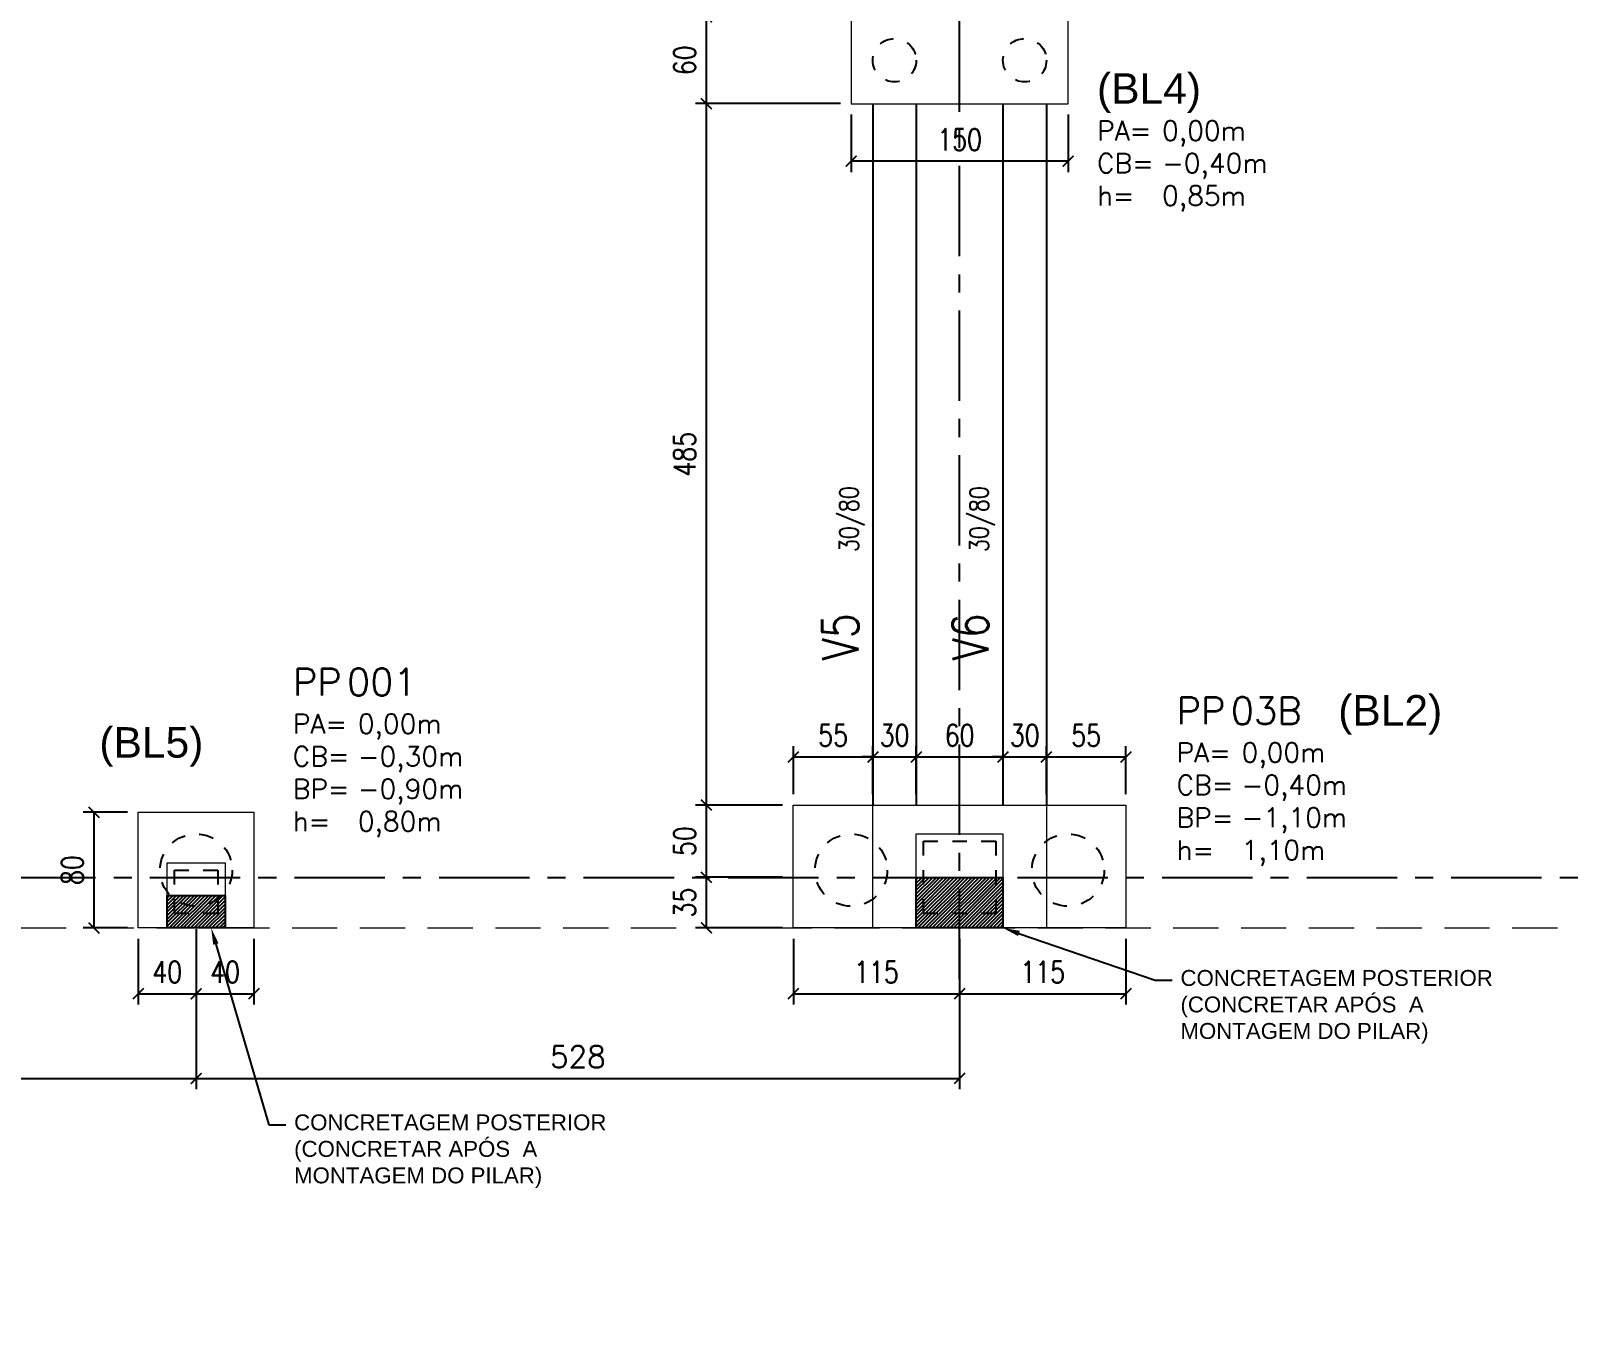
# Model space of a CAD drawing. Header units: millimetres. Extents: x 1792.4 to 1850.9, y 123.2 to 195.3.
# Drawn here: x 1817.6 to 1828.24, y 158.21 to 167.13 of the extents above; entities that cross this region are included whole.
import ezdxf
from ezdxf import colors
from ezdxf.entities.mleader import LeaderData, LeaderLine
from ezdxf.math import Vec2, Vec3

# ---------------------------------------------------------------- set-up
doc = ezdxf.new("R2010")
doc.units = ezdxf.units.MM
doc.header["$LTSCALE"] = 0.5
for name, pattern in [('CENTER', [2, 1.25, -0.25, 0.25, -0.25]), ('Hidden', [0.007144, 0.004763, -0.002381]), ('HIDDEN2', [0.1875, 0.125, -0.0625])]:
    doc.linetypes.add(name, pattern=pattern)
doc.layers.get('0').update_dxf_attribs({"color": 1})
for name, color, linetype in [('11', 3, 'Continuous'), ('227', 2, 'Continuous'), ('8', 3, 'Continuous'), ('concretagem posterior', 10, 'Continuous'), ('COTAS', 1, 'Continuous'), ('Descrição Pilar', 4, 'Continuous'), ('EIXOS', 242, 'CENTER'), ('ESTACAS', 2, 'Continuous'), ('PILAR', 5, 'Continuous'), ('vigas', 3, 'Continuous')]:
    doc.layers.add(name, color=color, linetype=linetype)
doc.layers.add('_Hidden_', color=7, linetype='Hidden', lineweight=9)
doc.layers.add('BLOCOS', color=3, linetype='Continuous', lineweight=9)
doc.styles.add('Arial', font='arial.ttf', dxfattribs={"height": 0.1875})
doc.styles.add('ROMANS', font='romans.shx')
doc.styles.add('ROMANS2', font='romans.shx', dxfattribs={"width": 0.8})
doc.styles.add('SANB', font='sas_____.pfb')
doc.styles.add('SIMPLEX', font='SIMPLEX.shx', dxfattribs={"width": 0.8})
doc.dimstyles.new('75', dxfattribs={"dimtxt": 0.15, "dimasz": 0.075, "dimexe": 0.075, "dimexo": 0.075, "dimgap": 0.075, "dimtad": 1, "dimdec": 1, "dimlfac": 100, "dimrnd": 0.4995, "dimdsep": 46, "dimtxsty": 'ROMANS', "dimblk": 'ARCHTICK', "dimcen": 0.075, "dimclrd": 1, "dimclre": 1, "dimclrt": 2, "dimadec": 0, "dimazin": 0, "dimtfac": 1, "dimtdec": 1, "dimtix": 1, "dimtmove": 0, "dimatfit": 0, "dimldrblk": 'ARCHTICK', "dimfxl": 1, "dimtolj": 1, "dimtzin": 0, "dimarcsym": 0})
doc.dimstyles.new('75e', dxfattribs={"dimtxt": 0.15, "dimasz": 0.075, "dimexe": 0.075, "dimexo": 0.075, "dimgap": 0.075, "dimtad": 1, "dimdec": 1, "dimlfac": 100, "dimrnd": 0.5, "dimdsep": 46, "dimtxsty": 'ROMANS2', "dimblk": 'ARCHTICK', "dimcen": 0.075, "dimclrd": 1, "dimclre": 1, "dimclrt": 2, "dimadec": 0, "dimazin": 0, "dimtfac": 1, "dimtdec": 1, "dimtix": 1, "dimtmove": 0, "dimatfit": 0, "dimldrblk": 'ARCHTICK', "dimfxl": 1, "dimtolj": 1, "dimtzin": 0, "dimarcsym": 0})

# ---------------------------------------------------------------- blocks, each defined once
blk = doc.blocks.new('_ArchTick')
at = {"color": 0, "linetype": 'ByBlock', "const_width": 0.15}
blk.add_lwpolyline([(-0.5, -0.5), (0.5, 0.5)], dxfattribs=at)
blk = doc.blocks.new('*D59')
at = {"layer": 'COTAS', "color": 1, "lineweight": -2, "transparency": 16777216}
for p, q in [((1818.748, 160.918), (1818.748, 159.81)), ((1813.708, 160.496), (1813.708, 159.81)), ((1813.708, 159.885), (1818.748, 159.885))]:
    blk.add_line(p, q, dxfattribs=at)
at = {"layer": 'DEFPOINTS', "color": 0, "transparency": 16777216}
for p in [(1818.748, 160.993), (1813.708, 160.571), (1818.748, 159.885)]:
    blk.add_point(p, dxfattribs=at)
at = {"layer": 'COTAS', "color": 1, "lineweight": -2, "transparency": 16777216, "xscale": 0.075, "yscale": 0.075, "zscale": 0.075, "rotation": 180}
blk.add_blockref('_ArchTick', (1813.708, 159.885), dxfattribs=at)
at = {"layer": 'COTAS', "color": 1, "lineweight": -2, "transparency": 16777216, "xscale": 0.075, "yscale": 0.075, "zscale": 0.075}
blk.add_blockref('_ArchTick', (1818.748, 159.885), dxfattribs=at)
at = {"layer": 'COTAS', "color": 2, "transparency": 16777216, "insert": (1816.228, 160.035), "char_height": 0.15, "width": 1.36261, "attachment_point": 5, "style": 'ROMANS'}
blk.add_mtext('\\A1;504', dxfattribs=at)
blk = doc.blocks.new('*D60')
at = {"layer": 'COTAS', "color": 1, "lineweight": -2, "transparency": 16777216}
for p, q in [((1818.748, 160.918), (1818.748, 159.81)), ((1824.028, 160.496), (1824.028, 159.81)), ((1818.748, 159.885), (1824.028, 159.885))]:
    blk.add_line(p, q, dxfattribs=at)
at = {"layer": 'DEFPOINTS', "color": 0, "transparency": 16777216}
for p in [(1818.748, 160.993), (1824.028, 160.571), (1824.028, 159.885)]:
    blk.add_point(p, dxfattribs=at)
at = {"layer": 'COTAS', "color": 1, "lineweight": -2, "transparency": 16777216, "xscale": 0.075, "yscale": 0.075, "zscale": 0.075, "rotation": 180}
blk.add_blockref('_ArchTick', (1818.748, 159.885), dxfattribs=at)
at = {"layer": 'COTAS', "color": 1, "lineweight": -2, "transparency": 16777216, "xscale": 0.075, "yscale": 0.075, "zscale": 0.075}
blk.add_blockref('_ArchTick', (1824.028, 159.885), dxfattribs=at)
at = {"layer": 'COTAS', "color": 2, "transparency": 16777216, "insert": (1821.388, 160.035), "char_height": 0.15, "width": 1.81682, "attachment_point": 5, "style": 'ROMANS'}
blk.add_mtext('\\A1;528', dxfattribs=at)
blk = doc.blocks.new('*D145')
at = {"layer": 'COTAS', "color": 1, "lineweight": -2, "transparency": 16777216}
for p, q in [((1822.803, 161.276), (1822.202, 161.276)), ((1822.277, 160.926), (1822.277, 161.276)), ((1822.803, 160.926), (1822.202, 160.926))]:
    blk.add_line(p, q, dxfattribs=at)
at = {"layer": 'DEFPOINTS', "color": 0, "transparency": 16777216}
for p in [(1822.277, 161.276), (1822.878, 161.276), (1822.878, 160.926)]:
    blk.add_point(p, dxfattribs=at)
at = {"layer": 'COTAS', "color": 1, "lineweight": -2, "transparency": 16777216, "xscale": 0.075, "yscale": 0.075, "zscale": 0.075}
for p, rotation in [((1822.277, 161.276), 90), ((1822.277, 160.926), 270)]:
    blk.add_blockref('_ArchTick', p, dxfattribs=dict(at, rotation=rotation))
at = {"layer": 'COTAS', "color": 2, "transparency": 16777216, "insert": (1822.127, 161.101), "char_height": 0.15, "attachment_point": 5, "rotation": 90, "style": 'ROMANS2'}
blk.add_mtext('\\A1;35', dxfattribs=at)
blk = doc.blocks.new('*D146')
at = {"layer": 'COTAS', "color": 1, "lineweight": -2, "transparency": 16777216}
for p, q in [((1822.803, 161.776), (1822.202, 161.776)), ((1822.277, 161.276), (1822.277, 161.776)), ((1822.803, 161.276), (1822.202, 161.276))]:
    blk.add_line(p, q, dxfattribs=at)
at = {"layer": 'DEFPOINTS', "color": 0, "transparency": 16777216}
for p in [(1822.277, 161.776), (1822.878, 161.776), (1822.878, 161.276)]:
    blk.add_point(p, dxfattribs=at)
at = {"layer": 'COTAS', "color": 1, "lineweight": -2, "transparency": 16777216, "xscale": 0.075, "yscale": 0.075, "zscale": 0.075}
for p, rotation in [((1822.277, 161.776), 90), ((1822.277, 161.276), 270)]:
    blk.add_blockref('_ArchTick', p, dxfattribs=dict(at, rotation=rotation))
at = {"layer": 'COTAS', "color": 2, "transparency": 16777216, "insert": (1822.127, 161.526), "char_height": 0.15, "attachment_point": 5, "rotation": 90, "style": 'ROMANS2'}
blk.add_mtext('\\A1;50', dxfattribs=at)
blk = doc.blocks.new('*D147')
at = {"layer": 'COTAS', "color": 1, "lineweight": -2, "transparency": 16777216}
for p, q in [((1823.203, 166.626), (1822.202, 166.626)), ((1822.277, 161.776), (1822.277, 166.626)), ((1822.803, 161.776), (1822.202, 161.776))]:
    blk.add_line(p, q, dxfattribs=at)
at = {"layer": 'DEFPOINTS', "color": 0, "transparency": 16777216}
for p in [(1822.277, 166.626), (1823.278, 166.626), (1822.878, 161.776)]:
    blk.add_point(p, dxfattribs=at)
at = {"layer": 'COTAS', "color": 1, "lineweight": -2, "transparency": 16777216, "xscale": 0.075, "yscale": 0.075, "zscale": 0.075}
for p, rotation in [((1822.277, 166.626), 90), ((1822.277, 161.776), 270)]:
    blk.add_blockref('_ArchTick', p, dxfattribs=dict(at, rotation=rotation))
at = {"layer": 'COTAS', "color": 2, "transparency": 16777216, "insert": (1822.127, 164.201), "char_height": 0.15, "attachment_point": 5, "rotation": 90, "style": 'ROMANS2'}
blk.add_mtext('\\A1;485', dxfattribs=at)
blk = doc.blocks.new('*D148')
at = {"layer": 'COTAS', "color": 1, "lineweight": -2, "transparency": 16777216}
for p, q in [((1823.203, 167.226), (1822.202, 167.226)), ((1822.277, 166.626), (1822.277, 167.226)), ((1823.203, 166.626), (1822.202, 166.626))]:
    blk.add_line(p, q, dxfattribs=at)
at = {"layer": 'DEFPOINTS', "color": 0, "transparency": 16777216}
for p in [(1822.277, 167.226), (1823.278, 167.226), (1823.278, 166.626)]:
    blk.add_point(p, dxfattribs=at)
at = {"layer": 'COTAS', "color": 1, "lineweight": -2, "transparency": 16777216, "xscale": 0.075, "yscale": 0.075, "zscale": 0.075}
for p, rotation in [((1822.277, 167.226), 90), ((1822.277, 166.626), 270)]:
    blk.add_blockref('_ArchTick', p, dxfattribs=dict(at, rotation=rotation))
at = {"layer": 'COTAS', "color": 2, "transparency": 16777216, "insert": (1822.127, 166.926), "char_height": 0.15, "attachment_point": 5, "rotation": 90, "style": 'ROMANS2'}
blk.add_mtext('\\A1;60', dxfattribs=at)
blk = doc.blocks.new('*D157')
at = {"layer": 'COTAS', "color": 1, "lineweight": -2, "transparency": 16777216}
for p, q in [((1822.878, 160.851), (1822.878, 160.396)), ((1824.028, 160.851), (1824.028, 160.396)), ((1822.878, 160.471), (1824.028, 160.471))]:
    blk.add_line(p, q, dxfattribs=at)
at = {"layer": 'DEFPOINTS', "color": 0, "transparency": 16777216}
for p in [(1822.878, 160.926), (1824.028, 160.926), (1824.028, 160.471)]:
    blk.add_point(p, dxfattribs=at)
at = {"layer": 'COTAS', "color": 1, "lineweight": -2, "transparency": 16777216, "xscale": 0.075, "yscale": 0.075, "zscale": 0.075, "rotation": 180}
blk.add_blockref('_ArchTick', (1822.878, 160.471), dxfattribs=at)
at = {"layer": 'COTAS', "color": 1, "lineweight": -2, "transparency": 16777216, "xscale": 0.075, "yscale": 0.075, "zscale": 0.075}
blk.add_blockref('_ArchTick', (1824.028, 160.471), dxfattribs=at)
at = {"layer": 'COTAS', "color": 2, "transparency": 16777216, "insert": (1823.453, 160.621), "char_height": 0.15, "attachment_point": 5, "style": 'ROMANS2'}
blk.add_mtext('\\A1;115', dxfattribs=at)
blk = doc.blocks.new('*D158')
at = {"layer": 'COTAS', "color": 1, "lineweight": -2, "transparency": 16777216}
for p, q in [((1824.028, 160.851), (1824.028, 160.396)), ((1825.178, 160.851), (1825.178, 160.396)), ((1824.028, 160.471), (1825.178, 160.471))]:
    blk.add_line(p, q, dxfattribs=at)
at = {"layer": 'DEFPOINTS', "color": 0, "transparency": 16777216}
for p in [(1824.028, 160.926), (1825.178, 160.926), (1825.178, 160.471)]:
    blk.add_point(p, dxfattribs=at)
at = {"layer": 'COTAS', "color": 1, "lineweight": -2, "transparency": 16777216, "xscale": 0.075, "yscale": 0.075, "zscale": 0.075, "rotation": 180}
blk.add_blockref('_ArchTick', (1824.028, 160.471), dxfattribs=at)
at = {"layer": 'COTAS', "color": 1, "lineweight": -2, "transparency": 16777216, "xscale": 0.075, "yscale": 0.075, "zscale": 0.075}
blk.add_blockref('_ArchTick', (1825.178, 160.471), dxfattribs=at)
at = {"layer": 'COTAS', "color": 2, "transparency": 16777216, "insert": (1824.603, 160.621), "char_height": 0.15, "attachment_point": 5, "style": 'ROMANS2'}
blk.add_mtext('\\A1;115', dxfattribs=at)
blk = doc.blocks.new('*D159')
at = {"layer": 'COTAS', "color": 1, "lineweight": -2, "transparency": 16777216}
for p, q in [((1822.878, 161.851), (1822.878, 162.183)), ((1823.428, 161.851), (1823.428, 162.183)), ((1822.878, 162.108), (1823.428, 162.108))]:
    blk.add_line(p, q, dxfattribs=at)
at = {"layer": 'DEFPOINTS', "color": 0, "transparency": 16777216}
for p in [(1823.428, 162.108), (1822.878, 161.776), (1823.428, 161.776)]:
    blk.add_point(p, dxfattribs=at)
at = {"layer": 'COTAS', "color": 1, "lineweight": -2, "transparency": 16777216, "xscale": 0.075, "yscale": 0.075, "zscale": 0.075, "rotation": 180}
blk.add_blockref('_ArchTick', (1822.878, 162.108), dxfattribs=at)
at = {"layer": 'COTAS', "color": 1, "lineweight": -2, "transparency": 16777216, "xscale": 0.075, "yscale": 0.075, "zscale": 0.075}
blk.add_blockref('_ArchTick', (1823.428, 162.108), dxfattribs=at)
at = {"layer": 'COTAS', "color": 2, "transparency": 16777216, "insert": (1823.153, 162.258), "char_height": 0.15, "attachment_point": 5, "style": 'ROMANS2'}
blk.add_mtext('\\A1;55', dxfattribs=at)
blk = doc.blocks.new('*D160')
at = {"layer": 'COTAS', "color": 1, "lineweight": -2, "transparency": 16777216}
for p, q in [((1823.428, 161.851), (1823.428, 162.183)), ((1823.728, 161.851), (1823.728, 162.183)), ((1823.428, 162.108), (1823.353, 162.108)), ((1823.428, 162.108), (1823.728, 162.108)), ((1823.728, 162.108), (1823.803, 162.108))]:
    blk.add_line(p, q, dxfattribs=at)
at = {"layer": 'DEFPOINTS', "color": 0, "transparency": 16777216}
for p in [(1823.728, 162.108), (1823.428, 161.776), (1823.728, 161.776)]:
    blk.add_point(p, dxfattribs=at)
at = {"layer": 'COTAS', "color": 1, "lineweight": -2, "transparency": 16777216, "xscale": 0.075, "yscale": 0.075, "zscale": 0.075}
blk.add_blockref('_ArchTick', (1823.428, 162.108), dxfattribs=at)
at = {"layer": 'COTAS', "color": 1, "lineweight": -2, "transparency": 16777216, "xscale": 0.075, "yscale": 0.075, "zscale": 0.075, "rotation": 180}
blk.add_blockref('_ArchTick', (1823.728, 162.108), dxfattribs=at)
at = {"layer": 'COTAS', "color": 2, "transparency": 16777216, "insert": (1823.578, 162.258), "char_height": 0.15, "attachment_point": 5, "style": 'ROMANS2'}
blk.add_mtext('\\A1;30', dxfattribs=at)
blk = doc.blocks.new('*D161')
at = {"layer": 'COTAS', "color": 1, "lineweight": -2, "transparency": 16777216}
for p, q in [((1823.728, 161.851), (1823.728, 162.183)), ((1824.328, 161.851), (1824.328, 162.183)), ((1823.728, 162.108), (1824.328, 162.108))]:
    blk.add_line(p, q, dxfattribs=at)
at = {"layer": 'DEFPOINTS', "color": 0, "transparency": 16777216}
for p in [(1824.328, 162.108), (1823.728, 161.776), (1824.328, 161.776)]:
    blk.add_point(p, dxfattribs=at)
at = {"layer": 'COTAS', "color": 1, "lineweight": -2, "transparency": 16777216, "xscale": 0.075, "yscale": 0.075, "zscale": 0.075, "rotation": 180}
blk.add_blockref('_ArchTick', (1823.728, 162.108), dxfattribs=at)
at = {"layer": 'COTAS', "color": 1, "lineweight": -2, "transparency": 16777216, "xscale": 0.075, "yscale": 0.075, "zscale": 0.075}
blk.add_blockref('_ArchTick', (1824.328, 162.108), dxfattribs=at)
at = {"layer": 'COTAS', "color": 2, "transparency": 16777216, "insert": (1824.028, 162.258), "char_height": 0.15, "attachment_point": 5, "style": 'ROMANS2'}
blk.add_mtext('\\A1;60', dxfattribs=at)
blk = doc.blocks.new('*D162')
at = {"layer": 'COTAS', "color": 1, "lineweight": -2, "transparency": 16777216}
for p, q in [((1824.328, 161.851), (1824.328, 162.183)), ((1824.628, 161.851), (1824.628, 162.183)), ((1824.328, 162.108), (1824.253, 162.108)), ((1824.328, 162.108), (1824.628, 162.108)), ((1824.628, 162.108), (1824.703, 162.108))]:
    blk.add_line(p, q, dxfattribs=at)
at = {"layer": 'DEFPOINTS', "color": 0, "transparency": 16777216}
for p in [(1824.628, 162.108), (1824.328, 161.776), (1824.628, 161.776)]:
    blk.add_point(p, dxfattribs=at)
at = {"layer": 'COTAS', "color": 1, "lineweight": -2, "transparency": 16777216, "xscale": 0.075, "yscale": 0.075, "zscale": 0.075}
blk.add_blockref('_ArchTick', (1824.328, 162.108), dxfattribs=at)
at = {"layer": 'COTAS', "color": 1, "lineweight": -2, "transparency": 16777216, "xscale": 0.075, "yscale": 0.075, "zscale": 0.075, "rotation": 180}
blk.add_blockref('_ArchTick', (1824.628, 162.108), dxfattribs=at)
at = {"layer": 'COTAS', "color": 2, "transparency": 16777216, "insert": (1824.478, 162.258), "char_height": 0.15, "attachment_point": 5, "style": 'ROMANS2'}
blk.add_mtext('\\A1;30', dxfattribs=at)
blk = doc.blocks.new('*D163')
at = {"layer": 'COTAS', "color": 1, "lineweight": -2, "transparency": 16777216}
for p, q in [((1824.628, 161.851), (1824.628, 162.183)), ((1825.178, 161.851), (1825.178, 162.183)), ((1824.628, 162.108), (1825.178, 162.108))]:
    blk.add_line(p, q, dxfattribs=at)
at = {"layer": 'DEFPOINTS', "color": 0, "transparency": 16777216}
for p in [(1825.178, 162.108), (1824.628, 161.776), (1825.178, 161.776)]:
    blk.add_point(p, dxfattribs=at)
at = {"layer": 'COTAS', "color": 1, "lineweight": -2, "transparency": 16777216, "xscale": 0.075, "yscale": 0.075, "zscale": 0.075, "rotation": 180}
blk.add_blockref('_ArchTick', (1824.628, 162.108), dxfattribs=at)
at = {"layer": 'COTAS', "color": 1, "lineweight": -2, "transparency": 16777216, "xscale": 0.075, "yscale": 0.075, "zscale": 0.075}
blk.add_blockref('_ArchTick', (1825.178, 162.108), dxfattribs=at)
at = {"layer": 'COTAS', "color": 2, "transparency": 16777216, "insert": (1824.903, 162.258), "char_height": 0.15, "attachment_point": 5, "style": 'ROMANS2'}
blk.add_mtext('\\A1;55', dxfattribs=at)
blk = doc.blocks.new('*D231')
at = {"layer": 'COTAS', "color": 1, "lineweight": -2, "transparency": 16777216}
for p, q in [((1823.278, 166.551), (1823.278, 166.153)), ((1824.778, 166.551), (1824.778, 166.153)), ((1824.778, 166.228), (1823.278, 166.228))]:
    blk.add_line(p, q, dxfattribs=at)
at = {"layer": 'DEFPOINTS', "color": 0, "transparency": 16777216}
for p in [(1823.278, 166.626), (1824.778, 166.626), (1823.278, 166.228)]:
    blk.add_point(p, dxfattribs=at)
at = {"layer": 'COTAS', "color": 1, "lineweight": -2, "transparency": 16777216, "xscale": 0.075, "yscale": 0.075, "zscale": 0.075, "rotation": 180}
blk.add_blockref('_ArchTick', (1823.278, 166.228), dxfattribs=at)
at = {"layer": 'COTAS', "color": 1, "lineweight": -2, "transparency": 16777216, "xscale": 0.075, "yscale": 0.075, "zscale": 0.075}
blk.add_blockref('_ArchTick', (1824.778, 166.228), dxfattribs=at)
at = {"layer": 'COTAS', "color": 2, "transparency": 16777216, "insert": (1824.028, 166.378), "char_height": 0.15, "attachment_point": 5, "style": 'ROMANS2'}
blk.add_mtext('\\A1;150', dxfattribs=at)
blk = doc.blocks.new('*D233')
at = {"layer": 'COTAS', "color": 1, "lineweight": -2, "transparency": 16777216}
for p, q in [((1818.273, 161.726), (1817.967, 161.726)), ((1818.042, 160.926), (1818.042, 161.726)), ((1818.273, 160.926), (1817.967, 160.926))]:
    blk.add_line(p, q, dxfattribs=at)
at = {"layer": 'DEFPOINTS', "color": 0, "transparency": 16777216}
for p in [(1818.042, 161.726), (1818.348, 161.726), (1818.348, 160.926)]:
    blk.add_point(p, dxfattribs=at)
at = {"layer": 'COTAS', "color": 1, "lineweight": -2, "transparency": 16777216, "xscale": 0.075, "yscale": 0.075, "zscale": 0.075}
for p, rotation in [((1818.042, 161.726), 90), ((1818.042, 160.926), 270)]:
    blk.add_blockref('_ArchTick', p, dxfattribs=dict(at, rotation=rotation))
at = {"layer": 'COTAS', "color": 2, "transparency": 16777216, "insert": (1817.892, 161.326), "char_height": 0.15, "attachment_point": 5, "rotation": 90, "style": 'ROMANS2'}
blk.add_mtext('\\A1;80', dxfattribs=at)
blk = doc.blocks.new('*D234')
at = {"layer": 'COTAS', "color": 1, "lineweight": -2, "transparency": 16777216}
for p, q in [((1818.348, 160.851), (1818.348, 160.396)), ((1818.748, 160.851), (1818.748, 160.396)), ((1818.348, 160.471), (1818.748, 160.471))]:
    blk.add_line(p, q, dxfattribs=at)
at = {"layer": 'DEFPOINTS', "color": 0, "transparency": 16777216}
for p in [(1818.348, 160.926), (1818.748, 160.926), (1818.748, 160.471)]:
    blk.add_point(p, dxfattribs=at)
at = {"layer": 'COTAS', "color": 1, "lineweight": -2, "transparency": 16777216, "xscale": 0.075, "yscale": 0.075, "zscale": 0.075, "rotation": 180}
blk.add_blockref('_ArchTick', (1818.348, 160.471), dxfattribs=at)
at = {"layer": 'COTAS', "color": 1, "lineweight": -2, "transparency": 16777216, "xscale": 0.075, "yscale": 0.075, "zscale": 0.075}
blk.add_blockref('_ArchTick', (1818.748, 160.471), dxfattribs=at)
at = {"layer": 'COTAS', "color": 2, "transparency": 16777216, "insert": (1818.548, 160.621), "char_height": 0.15, "attachment_point": 5, "style": 'ROMANS2'}
blk.add_mtext('\\A1;40', dxfattribs=at)
blk = doc.blocks.new('*D235')
at = {"layer": 'COTAS', "color": 1, "lineweight": -2, "transparency": 16777216}
for p, q in [((1818.748, 160.851), (1818.748, 160.396)), ((1819.148, 160.851), (1819.148, 160.396)), ((1818.748, 160.471), (1819.148, 160.471))]:
    blk.add_line(p, q, dxfattribs=at)
at = {"layer": 'DEFPOINTS', "color": 0, "transparency": 16777216}
for p in [(1818.748, 160.926), (1819.148, 160.926), (1819.148, 160.471)]:
    blk.add_point(p, dxfattribs=at)
at = {"layer": 'COTAS', "color": 1, "lineweight": -2, "transparency": 16777216, "xscale": 0.075, "yscale": 0.075, "zscale": 0.075, "rotation": 180}
blk.add_blockref('_ArchTick', (1818.748, 160.471), dxfattribs=at)
at = {"layer": 'COTAS', "color": 1, "lineweight": -2, "transparency": 16777216, "xscale": 0.075, "yscale": 0.075, "zscale": 0.075}
blk.add_blockref('_ArchTick', (1819.148, 160.471), dxfattribs=at)
at = {"layer": 'COTAS', "color": 2, "transparency": 16777216, "insert": (1818.948, 160.621), "char_height": 0.15, "attachment_point": 5, "style": 'ROMANS2'}
blk.add_mtext('\\A1;40', dxfattribs=at)

msp = doc.modelspace()

# ---------------------------------------------------------------- hatches: boundary and pattern name
at = {"layer": 'concretagem posterior', "linetype": 'Continuous', "ltscale": 0.5}
h = msp.add_hatch(dxfattribs=at)
h.set_pattern_fill('ANSI31', color=10, scale=0.0055)
h.set_pattern_definition([(45, (139.559941, -190.253245), (-0.01234785217, 0.01234785217), [])])
h.paths.add_polyline_path([(1823.7277, 161.2758), (1823.7277, 160.9258), (1824.3277, 160.9258), (1824.3277, 161.2758)])
h = msp.add_hatch(dxfattribs=at)
h.set_pattern_fill('ANSI31', color=10, scale=0.0055)
h.set_pattern_definition([(45, (134.379941, -190.378245), (-0.01234785217, 0.01234785217), [])])
h.paths.add_polyline_path([(1818.9477, 160.9258), (1818.9477, 161.1508), (1818.5477, 161.1508), (1818.5477, 160.9258)])

# ---------------------------------------------------------------- linework, layer by layer
at = {"layer": '_Hidden_', "color": 150, "linetype": 'HIDDEN2', "ltscale": 5, "true_color": 0x0080ff}
msp.add_line((1802.0677, 160.9258), (1844.9877, 160.9258), dxfattribs=at)
at = {"layer": 'BLOCOS'}
for points in [[(1823.2777, 166.6258), (1824.7777, 166.6258), (1824.7777, 167.2258), (1823.2777, 167.2258)], [(1818.3477, 161.7258), (1819.1477, 161.7258), (1819.1477, 160.9258), (1818.3477, 160.9258)], [(1822.8777, 161.7758), (1825.1777, 161.7758), (1825.1777, 160.9258), (1822.8777, 160.9258)], [(1818.5477, 161.3758), (1818.9477, 161.3758), (1818.9477, 160.9258), (1818.5477, 160.9258)]]:
    msp.add_lwpolyline(points, close=True, dxfattribs=at)
at = {"layer": 'BLOCOS', "color": 4}
for points in [[(1823.4277, 161.7758), (1824.6277, 161.7758), (1824.6277, 160.9258), (1823.4277, 160.9258)], [(1823.7277, 161.5758), (1824.3277, 161.5758), (1824.3277, 160.9258), (1823.7277, 160.9258)]]:
    msp.add_lwpolyline(points, close=True, dxfattribs=at)
at = {"layer": 'concretagem posterior', "color": 10, "linetype": 'Continuous', "ltscale": 0.5}
for points in [[(1823.7277, 161.2758), (1824.3277, 161.2758), (1824.3277, 160.9258), (1823.7277, 160.9258)], [(1818.5477, 161.1508), (1818.9477, 161.1508), (1818.9477, 160.9258), (1818.5477, 160.9258)]]:
    msp.add_lwpolyline(points, close=True, dxfattribs=at)
at = {"layer": 'EIXOS'}
for p, q in [((1824.0277, 160.5705), (1824.0277, 173.3258)), ((1802.4277, 161.2758), (1846.1677, 161.2758))]:
    msp.add_line(p, q, dxfattribs=at)
at = {"layer": 'ESTACAS', "color": 1, "linetype": 'HIDDEN2'}
for centre, radius in [((1823.5777, 166.9258), 0.15), ((1824.4777, 166.9258), 0.15), ((1818.7477, 161.3258), 0.25), ((1823.2777, 161.3258), 0.25), ((1824.7777, 161.3258), 0.25)]:
    msp.add_circle(centre, radius, dxfattribs=at)
at = {"layer": 'PILAR', "color": 2, "linetype": 'HIDDEN2'}
for points in [[(1823.7777, 161.5258), (1824.2777, 161.5258), (1824.2777, 161.0258), (1823.7777, 161.0258)], [(1818.5977, 161.3258), (1818.8977, 161.3258), (1818.8977, 161.0258), (1818.5977, 161.0258)]]:
    msp.add_lwpolyline(points, close=True, dxfattribs=at)
at = {"layer": 'vigas'}
for p, q in [((1823.4277, 166.6258), (1823.4277, 161.7758)), ((1823.7277, 166.6258), (1823.7277, 161.7758)), ((1824.3277, 166.6258), (1824.3277, 161.7758)), ((1824.6277, 166.6258), (1824.6277, 161.7758))]:
    msp.add_line(p, q, dxfattribs=at)

# ---------------------------------------------------------------- texts
at = {"layer": '11', "color": 2, "linetype": 'Continuous', "style": 'SIMPLEX', "width": 0.8}
for p in [(1823.3277, 163.5258), (1824.2277, 163.5258)]:
    msp.add_text('30/80', height=0.13, rotation=90, dxfattribs=at).set_placement(p)
at = {"layer": '227', "color": 6, "style": 'SANB'}
for s, p in [('(BL4)', (1824.9777, 166.6258)), ('(BL2)', (1826.6458, 162.3254)), ('(BL5)', (1818.0788, 162.1037))]:
    msp.add_text(s, height=0.2106, dxfattribs=at).set_placement(p)
at = {"layer": '8', "linetype": 'Continuous', "style": 'SIMPLEX', "width": 0.8}
for s, p in [('V5', (1823.3277, 162.7758)), ('V6', (1824.2277, 162.7758))]:
    msp.add_text(s, height=0.25, rotation=90, dxfattribs=at).set_placement(p)
at = {"layer": 'Descrição Pilar', "color": 2, "style": 'ROMANS'}
for s, p in [('PA=', (1824.9777, 166.372)), ('0,00m', (1825.4277, 166.372)), ('CB=', (1824.9777, 166.147)), ('-0,40m', (1825.4277, 166.147)), ('h=', (1824.9777, 165.922)), ('0,85m', (1825.4277, 165.922)), ('PA=', (1819.4161, 162.27)), ('0,00m', (1819.8661, 162.27)), ('CB=', (1819.4161, 162.045)), ('-0,30m', (1819.8661, 162.045)), ('PA=', (1825.5277, 162.0716)), ('0,00m', (1825.9777, 162.0716)), ('BP=', (1819.4161, 161.82)), ('-0,90m', (1819.8661, 161.82)), ('CB=', (1825.5277, 161.8466)), ('-0,40m', (1825.9777, 161.8466)), ('h=', (1819.4161, 161.595)), ('0,80m', (1819.8661, 161.595)), ('BP=', (1825.5277, 161.6216)), ('-1,10m', (1825.9777, 161.6216)), ('h=', (1825.5277, 161.3966)), ('1,10m', (1825.9777, 161.3966))]:
    msp.add_text(s, height=0.135, dxfattribs=at).set_placement(p)
at = {"layer": 'Descrição Pilar', "style": 'ROMANS'}
for s, p in [('PP', (1819.4161, 162.5325)), ('001', (1819.7911, 162.5325)), ('PP', (1825.5277, 162.3341)), ('03B', (1825.9027, 162.3341))]:
    msp.add_text(s, height=0.1875, dxfattribs=at).set_placement(p)

# ---------------------------------------------------------------- dimensions: what is measured, and where the dimension line sits
at = {"layer": 'COTAS'}
for base, p1, p2, picture, middle in [((1822.277, 167.2258), (1823.2777, 166.6258), (1823.2777, 167.2258), '*D148', (1822.127, 166.9258)), ((1822.277, 166.6258), (1822.8777, 161.7758), (1823.2777, 166.6258), '*D147', (1822.127, 164.2008)), ((1822.277, 161.7758), (1822.8777, 161.2758), (1822.8777, 161.7758), '*D146', (1822.127, 161.5258))]:
    dim = msp.add_linear_dim(base=base, p1=p1, p2=p2, angle=90, dimstyle='75e', override={"dimtmove": 1}, dxfattribs=at)
    dim.commit()
    dim.dimension.update_dxf_attribs({"geometry": picture, "text_midpoint": middle})
for base, p1, p2, picture, middle in [((1823.2777, 166.228), (1824.7777, 166.6258), (1823.2777, 166.6258), '*D231', (1824.0277, 166.378)), ((1823.4277, 162.1083), (1822.8777, 161.7758), (1823.4277, 161.7758), '*D159', (1823.1527, 162.2583)), ((1818.7477, 160.4712), (1818.3477, 160.9258), (1818.7477, 160.9258), '*D234', (1818.5477, 160.6212)), ((1819.1477, 160.4712), (1818.7477, 160.9258), (1819.1477, 160.9258), '*D235', (1818.9477, 160.6212)), ((1824.0277, 160.4712), (1822.8777, 160.9258), (1824.0277, 160.9258), '*D157', (1823.4527, 160.6212))]:
    dim = msp.add_linear_dim(base=base, p1=p1, p2=p2, dimstyle='75e', dxfattribs=at)
    dim.commit()
    dim.dimension.update_dxf_attribs({"geometry": picture, "text_midpoint": middle})
for base, p1, p2, dimstyle, override, picture, middle in [((1823.7277, 162.1083), (1823.4277, 161.7758), (1823.7277, 161.7758), '75e', {"dimtmove": 1}, '*D160', (1823.5777, 162.2583)), ((1824.3277, 162.1083), (1823.7277, 161.7758), (1824.3277, 161.7758), '75e', {"dimtmove": 1}, '*D161', (1824.0277, 162.2583)), ((1824.6277, 162.1083), (1824.3277, 161.7758), (1824.6277, 161.7758), '75e', {"dimtmove": 1}, '*D162', (1824.4777, 162.2583)), ((1825.1777, 162.1083), (1824.6277, 161.7758), (1825.1777, 161.7758), '75e', {"dimtmove": 1}, '*D163', (1824.9027, 162.2583)), ((1818.7477, 159.8847), (1813.7077, 160.5705), (1818.7477, 160.9925), '75', {"dimrnd": 0.5}, '*D59', (1816.2277, 160.0347)), ((1824.0277, 159.8847), (1818.7477, 160.9925), (1824.0277, 160.5705), '75', {"dimrnd": 0.5}, '*D60', (1821.3877, 160.0347)), ((1825.1777, 160.4712), (1824.0277, 160.9258), (1825.1777, 160.9258), '75e', {"dimtmove": 1}, '*D158', (1824.6027, 160.6212))]:
    dim = msp.add_linear_dim(base=base, p1=p1, p2=p2, dimstyle=dimstyle, override=override, dxfattribs=at)
    dim.commit()
    dim.dimension.update_dxf_attribs({"geometry": picture, "text_midpoint": middle})
for base, p1, p2, picture, middle in [((1818.0423, 161.7258), (1818.3477, 160.9258), (1818.3477, 161.7258), '*D233', (1817.8923, 161.3258)), ((1822.277, 161.2758), (1822.8777, 160.9258), (1822.8777, 161.2758), '*D145', (1822.127, 161.1008))]:
    dim = msp.add_linear_dim(base=base, p1=p1, p2=p2, angle=90, dimstyle='75e', dxfattribs=at)
    dim.commit()
    dim.dimension.update_dxf_attribs({"geometry": picture, "text_midpoint": middle})

# ---------------------------------------------------------------- leaders
at = {"layer": 'concretagem posterior', "color": 10, "linetype": 'Continuous', "ltscale": 0.5}
ml = msp.add_multileader_mtext('Standard', dxfattribs=at)
ml.set_content('{\\C10;CONCRETAGEM POSTERIOR\\P\\pxql;(CONCRETAR APÓS  A\\PMONTAGEM DO PILAR)}', color=12, style='Arial')
ml.set_leader_properties()
ml.build(insert=Vec2(0, 0))
ml.multileader.update_dxf_attribs({"text_right_attachment_type": 6, "dogleg_length": 0.133, "arrow_head_size": 0.1163})
ctx = ml.context
ctx.base_point, ctx.char_height, ctx.arrow_head_size, ctx.landing_gap_size, ctx.plane_origin = Vec3(1819.3673, 159.5653), 0.11, 0.1163, 0.0582, Vec3(1811.6378, 161.1622)
ctx.right_attachment = 6
notes = []
notes.append((ctx, [(1, (1, 1, 0), (1819.251, 159.5653), (1, 0), 0.1163, [(0, [(1818.8517, 160.9258)], 0, [])])]))
ctx.mtext.insert, ctx.mtext.flow_direction = Vec3(1819.4255, 159.6364), 5
ml = msp.add_multileader_mtext('Standard', dxfattribs=at)
ml.set_content('{\\C10;CONCRETAGEM POSTERIOR\\P\\pxql;(CONCRETAR APÓS  A\\PMONTAGEM DO PILAR)}', color=12, style='Arial')
ml.set_leader_properties()
ml.build(insert=Vec2(0, 0))
ml.multileader.update_dxf_attribs({"text_right_attachment_type": 6, "dogleg_length": 0.133, "arrow_head_size": 0.1163})
ctx = ml.context
ctx.base_point, ctx.char_height, ctx.arrow_head_size, ctx.landing_gap_size, ctx.plane_origin = Vec3(1825.4968, 160.5639), 0.11, 0.1163, 0.0582, Vec3(1817.7673, 162.1608)
ctx.right_attachment = 6
notes.append((ctx, [(1, (1, 1, 0), (1825.3805, 160.5639), (1, 0), 0.1163, [(0, [(1824.3277, 160.9258)], 0, [])])]))
ctx.mtext.insert, ctx.mtext.flow_direction = Vec3(1825.555, 160.6351), 5
for ctx, leaders in notes:
    for number, flags, end, landing, length, lines in leaders:
        leader = LeaderData()
        leader.index, (leader.has_last_leader_line, leader.has_dogleg_vector, leader.attachment_direction) = number, flags
        leader.last_leader_point, leader.dogleg_vector, leader.dogleg_length = Vec3(end), Vec3(landing), length
        for number, points, colour, breaks in lines:
            line = LeaderLine()
            line.index, line.vertices, line.color, line.breaks = number, Vec3.list(points), colors.encode_raw_color(colour), breaks
            leader.lines.append(line)
        ctx.leaders.append(leader)

doc.saveas('drawing.dxf')
